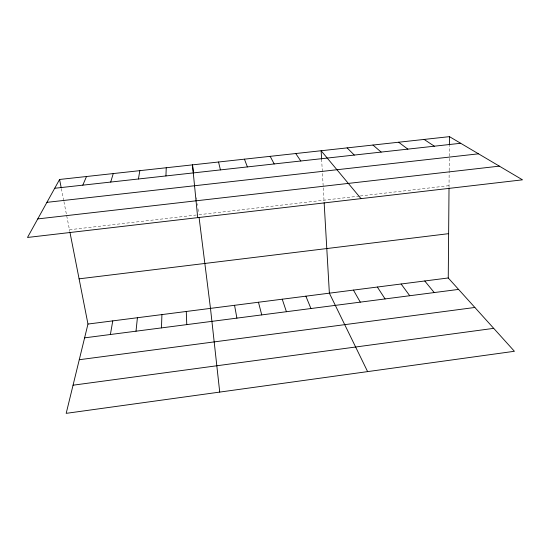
<?xml version="1.0" encoding="UTF-8"?>
<svg xmlns="http://www.w3.org/2000/svg" width="550" height="550" viewBox="0 0 550 550"><rect width="100%" height="100%" fill="white"/><g stroke="black" fill="none" stroke-linecap="round" stroke-linejoin="round"><path stroke-width="0.41" stroke-dasharray="2.75 2.06" d="M449.027 187.351L449.158 171.49M449.171 170.651L449.377 146.066M69.451 229.742L197.031 214.933M359.391 196.082L198.736 214.734L198.949 216.439M360.229 195.986L449.041 185.673M61.359 188.506L63.779 200.833M63.938 201.651L69.781 231.399M196.604 197.766L196.817 199.464M197.347 203.706L197.56 205.404M197.986 208.794L198.522 213.036M321.613 159.088L324.087 201.877"/><path stroke-width="0.82" d="M69.939 232.231L87.972 324.053L66.186 413.353L514.408 351.285L448.25 277.97L449.02 188.189M449.384 145.207L449.46 136.647L59.579 179.465L27.5 237.462L522.5 179.829L449.46 136.647M161.473 327.896L161.92 314.593M165.935 175.945L166.244 167.75M136.008 331.196L137.417 317.728M138.414 178.991L139.838 170.651M110.385 334.517L112.771 320.884M110.701 182.064L113.259 173.573M82.802 185.157L86.508 176.509M73.054 385.199L493.707 328.35M79.269 359.728L474.856 307.464M84.604 337.851L458.569 289.41M87.972 324.053L448.25 277.97M79.09 278.836L448.628 233.661M37.764 218.914L499.352 166.141M46.929 202.345L478.5 153.821M54.711 188.272L460.673 143.275M424.126 139.432L434.342 146.197M398.626 142.23L407.839 149.132M372.969 145.049L381.15 152.089M347.132 147.888L354.283 155.066M361.02 198.633L321.131 150.741L321.613 159.088M424.758 280.974L434.225 292.566M401.129 283.999L409.736 295.735M295.728 153.532L300.795 160.999M377.355 287.038L385.089 298.932M353.437 290.097L360.284 302.143M270.167 156.338L274.189 163.948M367.62 371.614L329.374 293.178L324.143 202.723M305.876 296.182L310.942 308.536M244.434 159.163L247.397 166.911M282.239 299.207L286.419 311.712M258.466 302.246L261.738 314.909M218.542 162.009L220.426 169.902M59.579 179.465L61.194 187.681M234.548 305.305L236.906 318.127M193.531 173.291L192.479 164.869L197.711 217.649M199.052 217.284L210.485 308.385L219.725 392.088M186.278 311.479L186.773 324.617"/></g></svg>
